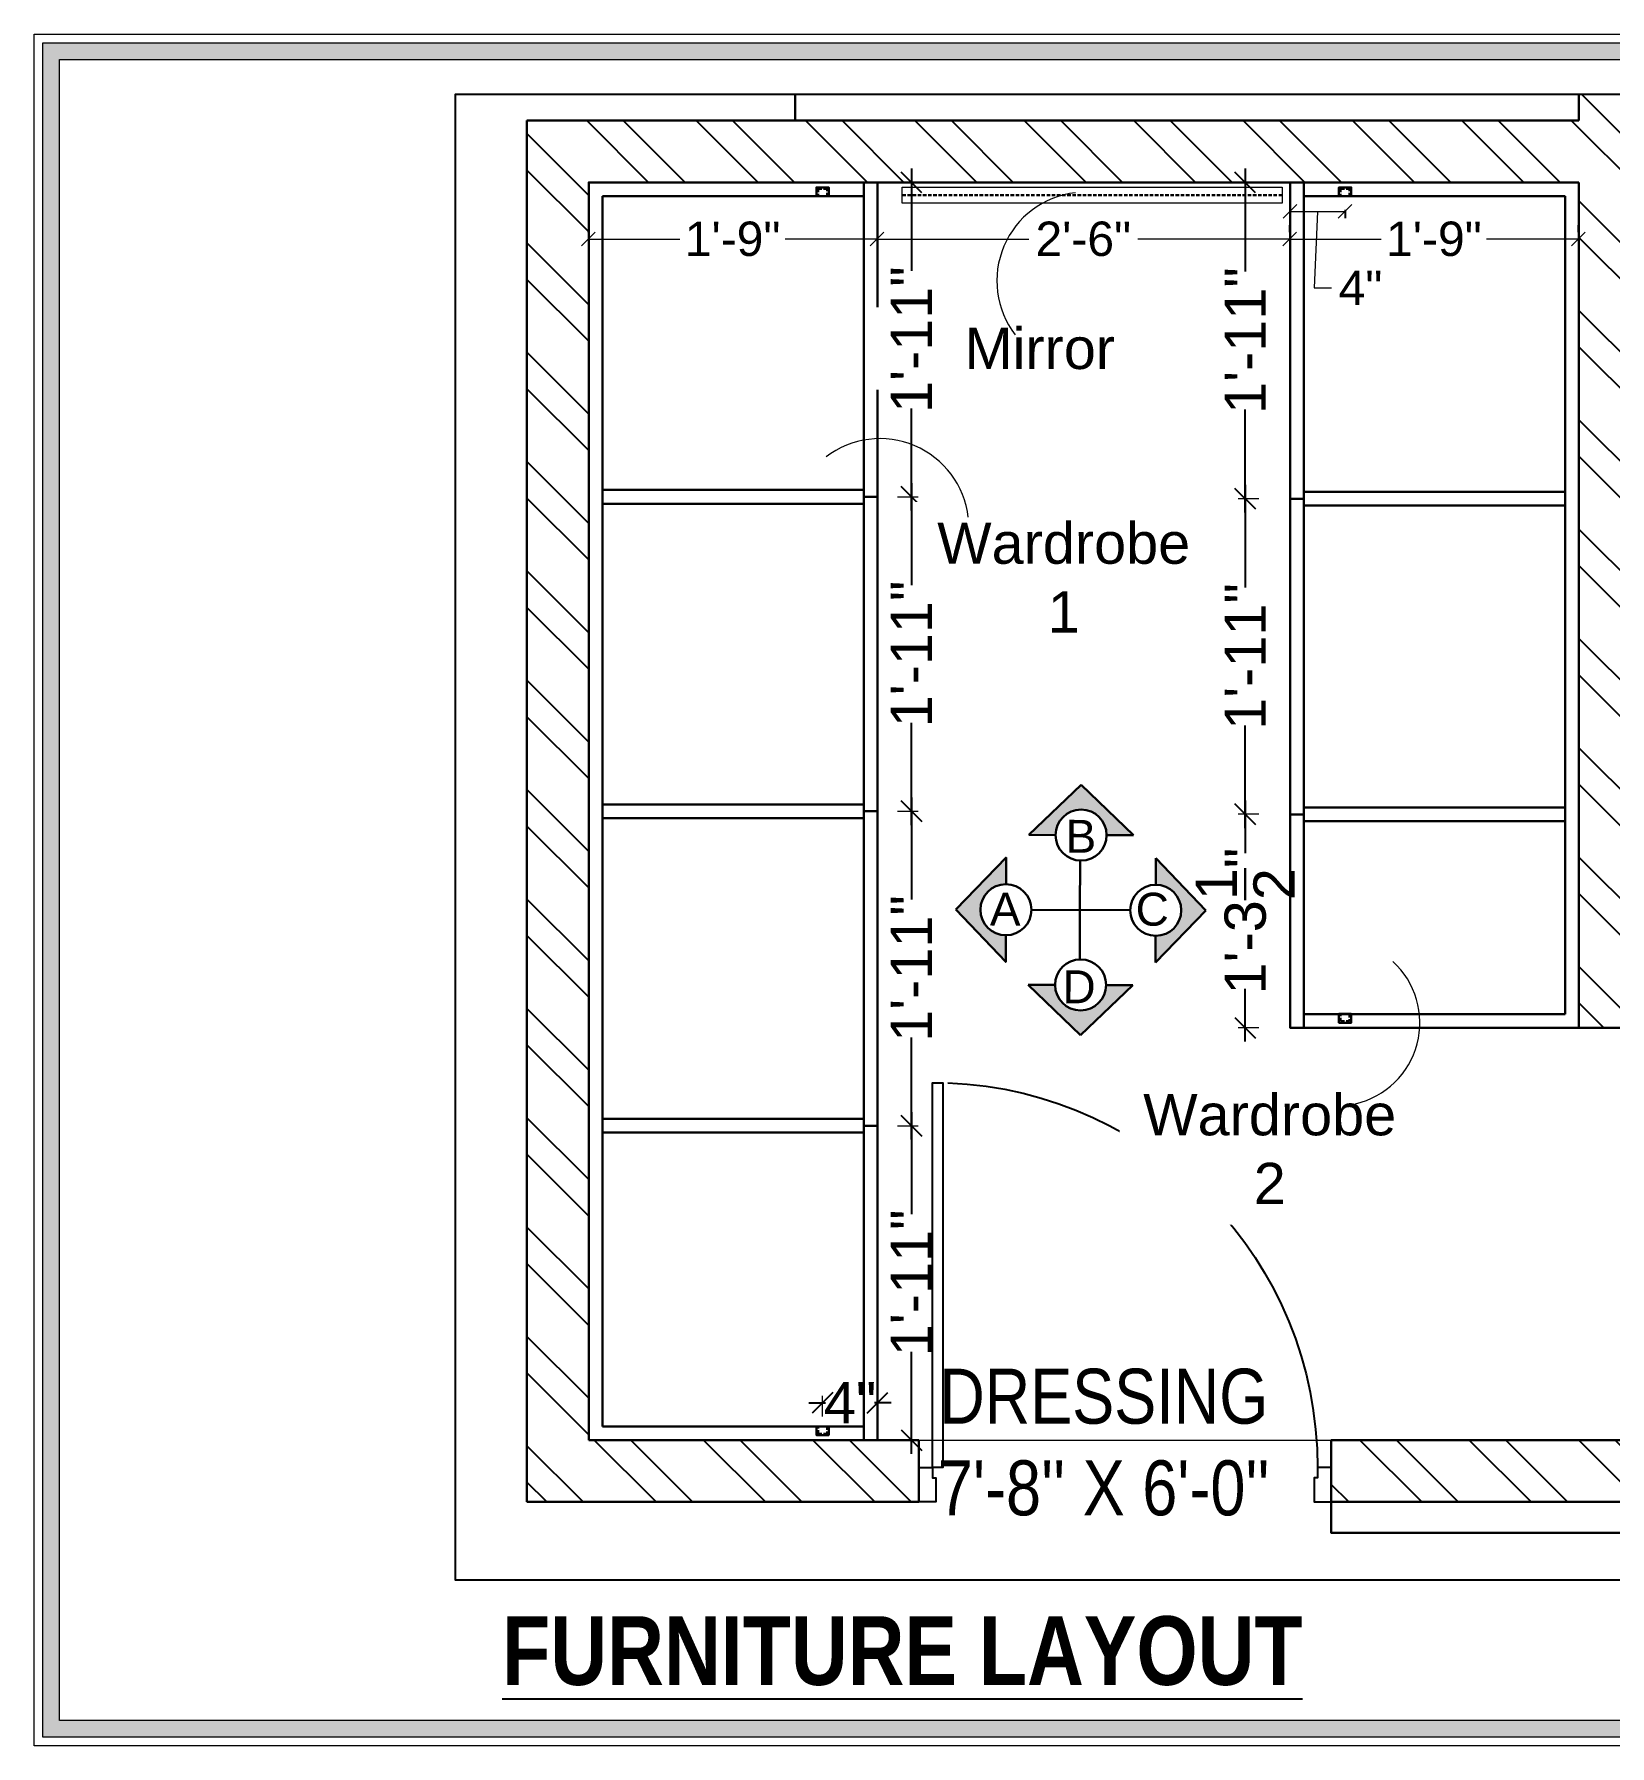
# Model space of a CAD drawing. Header units: millimetres. Extents: x 56222 to 3066687, y -650199 to -121287.
# Drawn here: x 136644.7 to 136759.3, y -183187.8 to -183063.3 of the extents above; entities that cross this region are included whole.
import ezdxf

# ---------------------------------------------------------------- set-up
doc = ezdxf.new("R2010")
doc.units = ezdxf.units.MM
doc.header["$MEASUREMENT"] = 0
doc.header["$PDMODE"] = 35
doc.linetypes.add('DASHED2', pattern=[0.375, 0.25, -0.125])
doc.linetypes.add('DASHEDX2', pattern=[1.5, 1, -0.5])
doc.layers.get('Defpoints').update_dxf_attribs({"color": 220})
for name, color, linetype in [('AR DOOR', 40, 'Continuous'), ('AR ELE-5', 134, 'Continuous'), ('AR HATCH-7', 7, 'Continuous')]:
    doc.layers.add(name, color=color, linetype=linetype)
for name, color, linetype, lineweight in [('dim05', 1, 'Continuous', 13), ('Dimension', 10, 'DASHEDX2', 20), ('ELEVATION ( SPIRAL STAIR )', 250, 'Continuous', 9), ('FIRST FLOOR', 7, 'Continuous', 9), ('FIRST FLOOR ( TEXT )', 7, 'Continuous', 9), ('FIRST FLOOR_( PLine )_', 251, 'Continuous', 30), ('FUR1', 1, 'Continuous', 0), ('FURNITURE', 32, 'Continuous', 9), ('Labelling', 1, 'Continuous', 25), ('Text', 7, 'Continuous', 15), ('wall', 7, 'Continuous', 30), ('WALL Dimensions', 1, 'Continuous', 0), ('XX~SLAB ( BEAM )~ ( DIM )', 7, 'Continuous', 9)]:
    doc.layers.add(name, color=color, linetype=linetype, lineweight=lineweight)
doc.styles.add('Arial', font='arial.ttf')
doc.styles.add('KATHA', font='swissc.ttf')
doc.styles.get("Standard").update_dxf_attribs({"font": 'arial.ttf', "height": 6})
doc.styles.add('style4', font='ARIALN.TTF')
doc.dimstyles.new('Archana', dxfattribs={"dimtxt": 3, "dimasz": 1.5, "dimexe": 0.5, "dimexo": 0.5, "dimgap": 0, "dimtad": 0, "dimzin": 0, "dimdsep": 46, "dimlunit": 4, "dimtxsty": 'Arial', "dimblk": 'OBLIQUE', "dimcen": 0, "dimdle": 1, "dimclrd": 1, "dimclre": 1, "dimclrt": 5, "dimadec": 0, "dimazin": 0, "dimtfac": 1, "dimtofl": 0, "dimtmove": 1, "dimatfit": 3, "dimfxl": 1, "dimfxlon": 1, "dimtolj": 1, "dimtzin": 0, "dimlwd": 25, "dimlwe": -1, "dimarcsym": 0})
doc.dimstyles.new('ISO-25', dxfattribs={"dimtxt": 2.5, "dimasz": 1, "dimexe": 0.5, "dimexo": 1, "dimtad": 0, "dimdec": 1, "dimlunit": 4, "dimtxsty": 'Standard', "dimblk": 'OBLIQUE', "dimcen": 2.5, "dimclrd": 1, "dimclre": 1, "dimclrt": 5, "dimadec": 0, "dimazin": 0, "dimtfac": 1, "dimtdec": 1, "dimtmove": 0, "dimatfit": 3, "dimfxl": 1, "dimlwd": -1, "dimarcsym": 0})
pattern_1 = [(135, (687.189, 85.136), (-3.97747564, -3.97747564), []), (135, (687.189, 87.788), (-3.97747564, -3.97747564), [])]

# ---------------------------------------------------------------- blocks, each defined once
blk = doc.blocks.new('*U29')
for points in [[(-40, 0), (0, 0), (0, 30), (10, 30), (10, 100), (-40, 100)], [(1160, 0), (1120, 0), (1120, 30), (1110, 30), (1110, 100), (1160, 100)], [(0, 0), (0, -1120), (30, -1120), (30, 0)]]:
    blk.add_lwpolyline(points, close=True)
at = {"layer": 'AR ELE-5', "linetype": 'ByBlock', "ltscale": 15}
blk.add_arc((-1.6, 0.7), 1121.6, 272.373, 359.9653, dxfattribs=at)
blk = doc.blocks.new('_Oblique')
at = {"layer": 'wall', "color": 0, "lineweight": -2}
blk.add_line((-0.5, -0.5), (0.5, 0.5), dxfattribs=at)
blk = doc.blocks.new('*D606')
at = {"layer": 'Defpoints', "color": 0, "lineweight": 30, "transparency": 16777216}
for p in [(136685.04, -183078.17), (136685.04, -183078.57), (136706.04, -183078.57)]:
    blk.add_point(p, dxfattribs=at)
at = {"layer": 'dim05', "color": 1, "linetype": 'Continuous', "lineweight": -2, "transparency": 16777216}
for p, q in [((136685.04, -183077.57), (136685.04, -183077.67)), ((136706.04, -183077.57), (136706.04, -183077.67))]:
    blk.add_line(p, q, dxfattribs=at)
at = {"layer": 'dim05', "color": 1, "linetype": 'Continuous', "transparency": 16777216}
for p, q in [((136685.04, -183078.17), (136691.71, -183078.17)), ((136706.04, -183078.17), (136699.37, -183078.17))]:
    blk.add_line(p, q, dxfattribs=at)
at = {"layer": 'dim05', "color": 1, "transparency": 16777216, "rotation": 180}
blk.add_blockref('_Oblique', (136685.04, -183078.17), dxfattribs=at)
at = {"layer": 'dim05', "color": 1, "transparency": 16777216}
blk.add_blockref('_Oblique', (136706.04, -183078.17), dxfattribs=at)
at = {"layer": 'dim05', "color": 5, "lineweight": 25, "transparency": 16777216, "insert": (136695.54, -183078.17), "char_height": 2.5, "attachment_point": 5, "style": 'Arial'}
blk.add_mtext('1\'-9"', dxfattribs=at)
blk = doc.blocks.new('*D607')
at = {"layer": 'Defpoints', "color": 0, "lineweight": 30, "transparency": 16777216}
for p in [(136706.04, -183078.17), (136736.04, -183078.17), (136736.04, -183078.17)]:
    blk.add_point(p, dxfattribs=at)
at = {"layer": 'dim05', "color": 1, "linetype": 'Continuous', "lineweight": -2, "transparency": 16777216}
for p, q in [((136706.04, -183077.17), (136706.04, -183077.67)), ((136736.04, -183077.17), (136736.04, -183077.67))]:
    blk.add_line(p, q, dxfattribs=at)
at = {"layer": 'dim05', "color": 1, "linetype": 'Continuous', "transparency": 16777216}
for p, q in [((136706.04, -183078.17), (136717.07, -183078.17)), ((136736.04, -183078.17), (136725.01, -183078.17))]:
    blk.add_line(p, q, dxfattribs=at)
at = {"layer": 'dim05', "color": 1, "transparency": 16777216, "rotation": 180}
blk.add_blockref('_Oblique', (136706.04, -183078.17), dxfattribs=at)
at = {"layer": 'dim05', "color": 1, "transparency": 16777216}
blk.add_blockref('_Oblique', (136736.04, -183078.17), dxfattribs=at)
at = {"layer": 'dim05', "color": 5, "lineweight": 25, "transparency": 16777216, "insert": (136721.04, -183078.17), "char_height": 2.5, "attachment_point": 5, "style": 'Arial'}
blk.add_mtext('2\'-6"', dxfattribs=at)
blk = doc.blocks.new('*D608')
at = {"layer": 'Defpoints', "color": 0, "lineweight": 30, "transparency": 16777216}
for p in [(136736.04, -183078.17), (136757.04, -183078.17), (136757.04, -183078.17)]:
    blk.add_point(p, dxfattribs=at)
at = {"layer": 'dim05', "color": 1, "linetype": 'Continuous', "lineweight": -2, "transparency": 16777216}
for p, q in [((136736.04, -183077.17), (136736.04, -183077.67)), ((136757.04, -183077.17), (136757.04, -183077.67))]:
    blk.add_line(p, q, dxfattribs=at)
at = {"layer": 'dim05', "color": 1, "linetype": 'Continuous', "transparency": 16777216}
for p, q in [((136736.04, -183078.17), (136742.71, -183078.17)), ((136757.04, -183078.17), (136750.37, -183078.17))]:
    blk.add_line(p, q, dxfattribs=at)
at = {"layer": 'dim05', "color": 1, "transparency": 16777216, "rotation": 180}
blk.add_blockref('_Oblique', (136736.04, -183078.17), dxfattribs=at)
at = {"layer": 'dim05', "color": 1, "transparency": 16777216}
blk.add_blockref('_Oblique', (136757.04, -183078.17), dxfattribs=at)
at = {"layer": 'dim05', "color": 5, "lineweight": 25, "transparency": 16777216, "insert": (136746.54, -183078.17), "char_height": 2.5, "attachment_point": 5, "style": 'Arial'}
blk.add_mtext('1\'-9"', dxfattribs=at)
blk = doc.blocks.new('*D611')
at = {"layer": 'Defpoints', "color": 0, "lineweight": 30, "transparency": 16777216}
for p in [(136706.08, -183142.68), (136708.54, -183142.68), (136706.08, -183165.55)]:
    blk.add_point(p, dxfattribs=at)
at = {"layer": 'FURNITURE', "color": 1, "lineweight": 25, "transparency": 16777216}
for p, q in [((136708.54, -183141.68), (136708.54, -183149.1)), ((136708.54, -183166.55), (136708.54, -183159.12))]:
    blk.add_line(p, q, dxfattribs=at)
at = {"layer": 'FURNITURE', "color": 1, "transparency": 16777216}
for p, q in [((136707.54, -183142.68), (136709.04, -183142.68)), ((136707.54, -183165.55), (136709.04, -183165.55))]:
    blk.add_line(p, q, dxfattribs=at)
at = {"layer": 'FURNITURE', "color": 1, "lineweight": 25, "transparency": 16777216, "xscale": 1.5, "yscale": 1.5, "zscale": 1.5}
for p, rotation in [((136708.54, -183142.68), 90), ((136708.54, -183165.55), 270)]:
    blk.add_blockref('_Oblique', p, dxfattribs=dict(at, rotation=rotation))
at = {"layer": 'FURNITURE', "color": 5, "lineweight": 30, "transparency": 16777216, "insert": (136708.54, -183154.11), "char_height": 3, "attachment_point": 5, "rotation": 90, "style": 'Arial'}
blk.add_mtext('\\A1;1\'-11"', dxfattribs=at)
blk = doc.blocks.new('*D612')
at = {"layer": 'Defpoints', "color": 0, "lineweight": 30, "transparency": 16777216}
for p in [(136706.08, -183119.8), (136708.54, -183119.8), (136706.08, -183142.68)]:
    blk.add_point(p, dxfattribs=at)
at = {"layer": 'FURNITURE', "color": 1, "lineweight": 25, "transparency": 16777216}
for p, q in [((136708.54, -183118.8), (136708.54, -183126.23)), ((136708.54, -183143.68), (136708.54, -183136.25))]:
    blk.add_line(p, q, dxfattribs=at)
at = {"layer": 'FURNITURE', "color": 1, "transparency": 16777216}
for p, q in [((136707.54, -183119.8), (136709.04, -183119.8)), ((136707.54, -183142.68), (136709.04, -183142.68))]:
    blk.add_line(p, q, dxfattribs=at)
at = {"layer": 'FURNITURE', "color": 1, "lineweight": 25, "transparency": 16777216, "xscale": 1.5, "yscale": 1.5, "zscale": 1.5}
for p, rotation in [((136708.54, -183119.8), 90), ((136708.54, -183142.68), 270)]:
    blk.add_blockref('_Oblique', p, dxfattribs=dict(at, rotation=rotation))
at = {"layer": 'FURNITURE', "color": 5, "lineweight": 30, "transparency": 16777216, "insert": (136708.54, -183131.24), "char_height": 3, "attachment_point": 5, "rotation": 90, "style": 'Arial'}
blk.add_mtext('\\A1;1\'-11"', dxfattribs=at)
blk = doc.blocks.new('*D613')
at = {"layer": 'Defpoints', "color": 0, "lineweight": 30, "transparency": 16777216}
for p in [(136706.08, -183096.93), (136708.54, -183096.93), (136706.08, -183119.8)]:
    blk.add_point(p, dxfattribs=at)
at = {"layer": 'FURNITURE', "color": 1, "lineweight": 25, "transparency": 16777216}
for p, q in [((136708.54, -183095.93), (136708.54, -183103.35)), ((136708.54, -183120.8), (136708.54, -183113.37))]:
    blk.add_line(p, q, dxfattribs=at)
at = {"layer": 'FURNITURE', "color": 1, "transparency": 16777216}
for p, q in [((136707.54, -183096.93), (136709.04, -183096.93)), ((136707.54, -183119.8), (136709.04, -183119.8))]:
    blk.add_line(p, q, dxfattribs=at)
at = {"layer": 'FURNITURE', "color": 1, "lineweight": 25, "transparency": 16777216, "xscale": 1.5, "yscale": 1.5, "zscale": 1.5}
for p, rotation in [((136708.54, -183096.93), 90), ((136708.54, -183119.8), 270)]:
    blk.add_blockref('_Oblique', p, dxfattribs=dict(at, rotation=rotation))
at = {"layer": 'FURNITURE', "color": 5, "lineweight": 30, "transparency": 16777216, "insert": (136708.54, -183108.36), "char_height": 3, "attachment_point": 5, "rotation": 90, "style": 'Arial'}
blk.add_mtext('\\A1;1\'-11"', dxfattribs=at)
blk = doc.blocks.new('*D614')
at = {"layer": 'Defpoints', "color": 0, "lineweight": 30, "transparency": 16777216}
for p in [(136706.08, -183074.05), (136708.54, -183074.05), (136706.08, -183096.93)]:
    blk.add_point(p, dxfattribs=at)
at = {"layer": 'FURNITURE', "color": 1, "transparency": 16777216}
for p, q in [((136707.54, -183074.05), (136709.04, -183074.05)), ((136707.54, -183096.93), (136709.04, -183096.93))]:
    blk.add_line(p, q, dxfattribs=at)
at = {"layer": 'FURNITURE', "color": 1, "lineweight": 25, "transparency": 16777216}
for p, q in [((136708.54, -183073.05), (136708.54, -183080.48)), ((136708.54, -183097.93), (136708.54, -183090.5))]:
    blk.add_line(p, q, dxfattribs=at)
at = {"layer": 'FURNITURE', "color": 1, "lineweight": 25, "transparency": 16777216, "xscale": 1.5, "yscale": 1.5, "zscale": 1.5}
for p, rotation in [((136708.54, -183074.05), 90), ((136708.54, -183096.93), 270)]:
    blk.add_blockref('_Oblique', p, dxfattribs=dict(at, rotation=rotation))
at = {"layer": 'FURNITURE', "color": 5, "lineweight": 30, "transparency": 16777216, "insert": (136708.54, -183085.49), "char_height": 3, "attachment_point": 5, "rotation": 90, "style": 'Arial'}
blk.add_mtext('\\A1;1\'-11"', dxfattribs=at)
blk = doc.blocks.new('*D615')
at = {"layer": 'Defpoints', "color": 0, "lineweight": 30, "transparency": 16777216}
for p in [(136732.81, -183120.02), (136736.08, -183120.02), (136736.08, -183135.55)]:
    blk.add_point(p, dxfattribs=at)
at = {"layer": 'FURNITURE', "color": 1, "transparency": 16777216}
for p, q in [((136733.81, -183120.02), (136732.31, -183120.02)), ((136733.81, -183135.55), (136732.31, -183135.55))]:
    blk.add_line(p, q, dxfattribs=at)
at = {"layer": 'FURNITURE', "color": 1, "lineweight": 25, "transparency": 16777216}
for p, q in [((136732.81, -183119.02), (136732.81, -183122.85)), ((136732.81, -183136.55), (136732.81, -183132.73))]:
    blk.add_line(p, q, dxfattribs=at)
at = {"layer": 'FURNITURE', "color": 1, "lineweight": 25, "transparency": 16777216, "xscale": 1.5, "yscale": 1.5, "zscale": 1.5}
for p, rotation in [((136732.81, -183120.02), 90), ((136732.81, -183135.55), 270)]:
    blk.add_blockref('_Oblique', p, dxfattribs=dict(at, rotation=rotation))
at = {"layer": 'FURNITURE', "color": 5, "lineweight": 30, "transparency": 16777216, "insert": (136732.81, -183127.79), "char_height": 3, "attachment_point": 5, "rotation": 90, "style": 'Arial'}
blk.add_mtext('\\A1;1\'-3{\\H1x;\\S1/2;}"', dxfattribs=at)
blk = doc.blocks.new('*D616')
at = {"layer": 'Defpoints', "color": 0, "lineweight": 30, "transparency": 16777216}
for p in [(136732.81, -183097.06), (136736.08, -183097.06), (136736.08, -183120.02)]:
    blk.add_point(p, dxfattribs=at)
at = {"layer": 'FURNITURE', "color": 1, "lineweight": 25, "transparency": 16777216}
for p, q in [((136732.81, -183096.06), (136732.81, -183103.53)), ((136732.81, -183121.02), (136732.81, -183113.55))]:
    blk.add_line(p, q, dxfattribs=at)
at = {"layer": 'FURNITURE', "color": 1, "transparency": 16777216}
for p, q in [((136733.81, -183097.06), (136732.31, -183097.06)), ((136733.81, -183120.02), (136732.31, -183120.02))]:
    blk.add_line(p, q, dxfattribs=at)
at = {"layer": 'FURNITURE', "color": 1, "lineweight": 25, "transparency": 16777216, "xscale": 1.5, "yscale": 1.5, "zscale": 1.5}
for p, rotation in [((136732.81, -183097.06), 90), ((136732.81, -183120.02), 270)]:
    blk.add_blockref('_Oblique', p, dxfattribs=dict(at, rotation=rotation))
at = {"layer": 'FURNITURE', "color": 5, "lineweight": 30, "transparency": 16777216, "insert": (136732.81, -183108.54), "char_height": 3, "attachment_point": 5, "rotation": 90, "style": 'Arial'}
blk.add_mtext('\\A1;1\'-11"', dxfattribs=at)
blk = doc.blocks.new('*D617')
at = {"layer": 'Defpoints', "color": 0, "lineweight": 30, "transparency": 16777216}
for p in [(136732.81, -183074.05), (136736.08, -183074.05), (136736.08, -183097.06)]:
    blk.add_point(p, dxfattribs=at)
at = {"layer": 'FURNITURE', "color": 1, "transparency": 16777216}
for p, q in [((136733.81, -183074.05), (136732.31, -183074.05)), ((136733.81, -183097.06), (136732.31, -183097.06))]:
    blk.add_line(p, q, dxfattribs=at)
at = {"layer": 'FURNITURE', "color": 1, "lineweight": 25, "transparency": 16777216}
for p, q in [((136732.81, -183073.05), (136732.81, -183080.54)), ((136732.81, -183098.06), (136732.81, -183090.57))]:
    blk.add_line(p, q, dxfattribs=at)
at = {"layer": 'FURNITURE', "color": 1, "lineweight": 25, "transparency": 16777216, "xscale": 1.5, "yscale": 1.5, "zscale": 1.5}
for p, rotation in [((136732.81, -183074.05), 90), ((136732.81, -183097.06), 270)]:
    blk.add_blockref('_Oblique', p, dxfattribs=dict(at, rotation=rotation))
at = {"layer": 'FURNITURE', "color": 5, "lineweight": 30, "transparency": 16777216, "insert": (136732.81, -183085.56), "char_height": 3, "attachment_point": 5, "rotation": 90, "style": 'Arial'}
blk.add_mtext('\\A1;1\'-11"', dxfattribs=at)
blk = doc.blocks.new('*D894')
at = {"layer": 'Defpoints', "color": 0, "lineweight": 30, "transparency": 16777216}
for p in [(136706.08, -183162.83), (136702.08, -183164.55), (136706.08, -183164.33)]:
    blk.add_point(p, dxfattribs=at)
at = {"layer": 'FURNITURE', "color": 1, "transparency": 16777216}
for p, q in [((136702.08, -183163.83), (136702.08, -183162.33)), ((136706.08, -183163.83), (136706.08, -183162.33))]:
    blk.add_line(p, q, dxfattribs=at)
at = {"layer": 'FURNITURE', "color": 1, "lineweight": 25, "transparency": 16777216}
for p, q in [((136701.08, -183162.83), (136702.29, -183162.83)), ((136707.08, -183162.83), (136705.86, -183162.83))]:
    blk.add_line(p, q, dxfattribs=at)
at = {"layer": 'FURNITURE', "color": 1, "lineweight": 25, "transparency": 16777216, "xscale": 1.5, "yscale": 1.5, "zscale": 1.5, "rotation": 180}
blk.add_blockref('_Oblique', (136702.08, -183162.83), dxfattribs=at)
at = {"layer": 'FURNITURE', "color": 1, "lineweight": 25, "transparency": 16777216, "xscale": 1.5, "yscale": 1.5, "zscale": 1.5}
blk.add_blockref('_Oblique', (136706.08, -183162.83), dxfattribs=at)
at = {"layer": 'FURNITURE', "color": 5, "lineweight": 30, "transparency": 16777216, "insert": (136704.08, -183162.83), "char_height": 3, "attachment_point": 5, "style": 'Arial'}
blk.add_mtext('\\A1;4"', dxfattribs=at)
blk = doc.blocks.new('*D895')
at = {"layer": 'Defpoints', "color": 0, "lineweight": 30, "transparency": 16777216}
for p in [(136736.08, -183074.05), (136740.08, -183075.05), (136740.08, -183076.16)]:
    blk.add_point(p, dxfattribs=at)
at = {"layer": 'dim05', "color": 1, "linetype": 'Continuous', "lineweight": -2, "transparency": 16777216}
for p, q in [((136736.08, -183075.05), (136736.08, -183076.66)), ((136740.08, -183076.05), (136740.08, -183076.66))]:
    blk.add_line(p, q, dxfattribs=at)
at = {"layer": 'dim05', "color": 1, "linetype": 'Continuous', "transparency": 16777216}
for p, q in [((136736.08, -183076.16), (136740.08, -183076.16)), ((136738.08, -183076.16), (136737.84, -183081.72)), ((136737.84, -183081.72), (136739.09, -183081.72))]:
    blk.add_line(p, q, dxfattribs=at)
at = {"layer": 'dim05', "color": 1, "transparency": 16777216, "rotation": 180}
blk.add_blockref('_Oblique', (136736.08, -183076.16), dxfattribs=at)
at = {"layer": 'dim05', "color": 1, "transparency": 16777216}
blk.add_blockref('_Oblique', (136740.08, -183076.16), dxfattribs=at)
at = {"layer": 'dim05', "color": 5, "lineweight": 25, "transparency": 16777216, "insert": (136741.2, -183081.72), "char_height": 2.5, "attachment_point": 5, "style": 'Arial'}
blk.add_mtext('4"', dxfattribs=at)

msp = doc.modelspace()

# ---------------------------------------------------------------- hatches: boundary and pattern name
at = {"layer": 'AR HATCH-7', "lineweight": 25, "true_color": 0x939598}
h = msp.add_hatch(dxfattribs=at)
h.set_pattern_fill('ANSI32', color=252, scale=15, angle=90)
h.set_pattern_definition(pattern_1)
h.paths.add_polyline_path([(136685.077, -183074.05), (136757.077, -183074.05), (136757.077, -183135.55), (136761.577, -183135.55), (136761.577, -183074.05), (136764.162, -183074.05), (136764.162, -183067.632), (136757.077, -183067.632), (136757.077, -183069.55), (136748.621, -183069.55), (136748.621, -183069.559), (136746.966, -183069.55), (136680.577, -183069.55), (136680.577, -183170.05), (136709.077, -183170.05), (136709.077, -183167.55), (136709.077, -183165.55), (136685.077, -183165.55)])
h = msp.add_hatch(dxfattribs=at)
h.set_pattern_fill('ANSI32', color=252, scale=15, angle=90)
h.set_pattern_definition(pattern_1)
h.paths.add_polyline_path([(136764.162, -183165.55), (136739.077, -183165.55), (136739.077, -183170.05), (136764.162, -183170.05)])
at = {"layer": 'dim05', "lineweight": 30, "true_color": 0x636466, "transparency": 33554687}
h = msp.add_hatch(color=251, dxfattribs=at)
h.dxf.hatch_style = 1
h.paths.add_polyline_path([(136724.642, -183132.449), (136722.698, -183132.441, -1), (136718.984, -183132.427), (136717.039, -183132.42), (136720.827, -183136.087)])
h.paths.add_polyline_path([(136729.963, -183127.02), (136726.325, -183123.205), (136726.318, -183125.149, -0.4130947), (136728.167, -183127.006, -0.4153333), (136726.303, -183128.863), (136726.296, -183130.807)])
h.paths.add_polyline_path([(136720.896, -183117.883), (136717.081, -183121.522), (136719.025, -183121.529, -1), (136722.739, -183121.543), (136724.684, -183121.551)])
h.paths.add_polyline_path([(136715.421, -183125.108), (136715.43, -183123.165), (136711.76, -183126.951), (136715.401, -183130.764), (136715.407, -183128.822, -0.4133126), (136713.556, -183126.965, -0.4155516)])

# ---------------------------------------------------------------- linework, layer by layer
at = {"layer": 'ELEVATION ( SPIRAL STAIR )', "color": 5}
msp.add_lwpolyline([(136735.495, -183074.401), (136735.495, -183075.552), (136707.877, -183075.552), (136707.877, -183074.401)], close=True, dxfattribs=at)
at = {"layer": 'FIRST FLOOR'}
for p, q in [((136757.077, -183067.632), (136757.077, -183069.55)), ((136757.077, -183069.55), (136680.577, -183069.55)), ((136680.577, -183069.55), (136680.577, -183170.05)), ((136757.077, -183074.05), (136685.077, -183074.05)), ((136685.077, -183074.05), (136685.077, -183165.55)), ((136757.077, -183074.05), (136757.077, -183135.55)), ((136757.077, -183135.55), (136761.577, -183135.55)), ((136685.077, -183165.55), (136764.162, -183165.55)), ((136709.077, -183165.55), (136709.077, -183170.05)), ((136739.077, -183165.55), (136739.077, -183170.05)), ((136680.577, -183170.05), (136709.077, -183170.05)), ((136739.077, -183170.05), (136764.162, -183170.05))]:
    msp.add_line(p, q, dxfattribs=at)
at = {"layer": 'FIRST FLOOR_( PLine )_'}
for p, q in [((136757.077, -183067.632), (136757.077, -183069.55)), ((136757.077, -183069.55), (136680.577, -183069.55)), ((136680.577, -183069.55), (136680.577, -183170.05)), ((136685.077, -183165.55), (136685.077, -183074.05)), ((136685.077, -183074.05), (136757.077, -183074.05)), ((136757.077, -183074.05), (136757.077, -183135.55)), ((136757.077, -183135.55), (136761.577, -183135.55)), ((136709.077, -183165.55), (136685.077, -183165.55)), ((136709.077, -183170.05), (136709.077, -183165.55)), ((136680.577, -183170.05), (136709.077, -183170.05))]:
    msp.add_line(p, q, dxfattribs=at)
msp.add_lwpolyline([(136764.162, -183165.55), (136739.077, -183165.55), (136739.077, -183170.05), (136764.162, -183170.05)], dxfattribs=at)
at = {"layer": 'FURNITURE', "lineweight": 30}
for p, q in [((136700.077, -183069.55), (136700.077, -183067.632)), ((136705.077, -183165.55), (136705.077, -183074.05)), ((136737.077, -183074.05), (136737.077, -183135.55)), ((136705.077, -183075.05), (136686.077, -183075.05)), ((136686.077, -183075.05), (136686.077, -183164.55)), ((136756.077, -183075.05), (136737.077, -183075.05)), ((136756.077, -183134.55), (136756.077, -183075.05)), ((136686.077, -183096.425), (136705.077, -183096.425)), ((136686.077, -183097.425), (136705.077, -183097.425)), ((136705.077, -183096.925), (136706.077, -183096.925)), ((136737.077, -183097.061), (136736.077, -183097.061)), ((136737.077, -183096.561), (136756.077, -183096.561)), ((136737.077, -183097.561), (136756.077, -183097.561)), ((136686.077, -183119.3), (136705.077, -183119.3)), ((136705.077, -183119.8), (136706.077, -183119.8)), ((136737.077, -183120.024), (136736.077, -183120.024)), ((136737.077, -183119.524), (136756.077, -183119.524)), ((136686.077, -183120.3), (136705.077, -183120.3)), ((136737.077, -183120.524), (136756.077, -183120.524)), ((136737.077, -183134.55), (136756.077, -183134.55)), ((136686.077, -183142.175), (136705.077, -183142.175)), ((136686.077, -183143.175), (136705.077, -183143.175)), ((136705.077, -183142.675), (136706.077, -183142.675)), ((136686.077, -183164.55), (136705.077, -183164.55))]:
    msp.add_line(p, q, dxfattribs=at)
at = {"layer": 'FURNITURE', "color": 3, "linetype": 'DASHED2', "lineweight": 30}
msp.add_line((136707.877, -183074.976), (136735.495, -183074.976), dxfattribs=at)
at = {"layer": 'FURNITURE', "lineweight": 30}
for points in [[(136685.077, -183165.55), (136706.077, -183165.55), (136706.077, -183074.05), (136685.077, -183074.05)], [(136757.077, -183074.05), (136736.077, -183074.05), (136736.077, -183135.55), (136757.077, -183135.55)], [(136702.523, -183075.053), (136702.523, -183074.412), (136701.63, -183074.412), (136701.63, -183075.053)], [(136740.521, -183075.053), (136740.521, -183074.412), (136739.628, -183074.412), (136739.628, -183075.053)], [(136740.521, -183134.548), (136740.521, -183135.188), (136739.628, -183135.188), (136739.628, -183134.548)], [(136702.523, -183164.548), (136702.523, -183165.188), (136701.63, -183165.188), (136701.63, -183164.548)]]:
    msp.add_lwpolyline(points, close=True, dxfattribs=at)
at = {"layer": 'FURNITURE', "color": 3, "linetype": 'DASHED2', "lineweight": 30}
for points in [[(136702.408, -183075.053), (136702.408, -183074.52), (136701.755, -183074.52), (136701.755, -183075.053)], [(136740.406, -183075.053), (136740.406, -183074.52), (136739.753, -183074.52), (136739.753, -183075.053)], [(136740.406, -183134.548), (136740.406, -183135.081), (136739.753, -183135.081), (136739.753, -183134.548)], [(136702.408, -183164.548), (136702.408, -183165.081), (136701.755, -183165.081), (136701.755, -183164.548)]]:
    msp.add_lwpolyline(points, close=True, dxfattribs=at)
at = {"layer": 'FURNITURE', "lineweight": 30}
msp.add_lwpolyline([(136764.162, -183170.05), (136739.077, -183170.05), (136739.077, -183172.3), (136764.162, -183172.3)], dxfattribs=at)
at = {"layer": 'Text', "color": 18, "lineweight": 30, "true_color": 0x000000}
for p, q in [((136720.896, -183117.883), (136717.081, -183121.522)), ((136719.025, -183121.529), (136717.081, -183121.522)), ((136720.813, -183123.392), (136720.799, -183126.985)), ((136724.453, -183126.999), (136717.27, -183126.972)), ((136720.786, -183130.578), (136720.799, -183126.985)), ((136718.984, -183132.427), (136717.039, -183132.42)), ((136720.827, -183136.087), (136717.039, -183132.42))]:
    msp.add_line(p, q, dxfattribs=at)
for points in [[(136711.76, -183126.951), (136715.43, -183123.165), (136715.421, -183125.108)], [(136711.76, -183126.951), (136715.401, -183130.764), (136715.407, -183128.822)]]:
    msp.add_lwpolyline(points, dxfattribs=at)
for centre in [(136720.882, -183121.536), (136715.413, -183126.965), (136726.31, -183127.006), (136720.841, -183132.434)]:
    msp.add_circle(centre, 1.857, dxfattribs=at)
at = {"layer": 'WALL Dimensions', "color": 18, "lineweight": 30, "true_color": 0x000000}
for p, q in [((136720.896, -183117.883), (136724.684, -183121.551)), ((136722.739, -183121.543), (136724.684, -183121.551)), ((136726.318, -183125.149), (136726.325, -183123.205)), ((136729.963, -183127.02), (136726.325, -183123.205)), ((136729.963, -183127.02), (136726.296, -183130.807)), ((136726.303, -183128.863), (136726.296, -183130.807)), ((136720.827, -183136.087), (136724.642, -183132.449)), ((136722.698, -183132.441), (136724.642, -183132.449))]:
    msp.add_line(p, q, dxfattribs=at)
at = {"layer": 'XX~SLAB ( BEAM )~ ( DIM )', "color": 252, "lineweight": 25, "true_color": 0x939598}
msp.add_lwpolyline([(136764.162, -183067.632), (136764.162, -183175.725), (136675.393, -183175.725), (136675.393, -183067.632)], close=True, dxfattribs=at)

# ---------------------------------------------------------------- block references
at = {"layer": 'AR DOOR', "linetype": 'ByBlock', "lineweight": -2, "extrusion": (0, 0, -1), "xscale": 0.02500000000004618, "yscale": 0.02500000000004618, "zscale": -0.02500000000004618, "rotation": 180}
msp.add_blockref('*U29', (-136710.077, -183167.55), dxfattribs=at)

# ---------------------------------------------------------------- texts
at = {"layer": 'FIRST FLOOR ( TEXT )', "insert": (136722.528, -183165.716), "char_height": 4, "attachment_point": 5, "style": 'KATHA'}
msp.add_mtext("DRESSING\\P7'-8'' X 6'-0''", dxfattribs=at)
at = {"layer": 'Labelling', "color": 251, "true_color": 0x636466, "insert": (136707.885, -183180.896), "char_height": 5, "attachment_point": 5, "style": 'style4'}
msp.add_mtext_dynamic_manual_height_columns('{\\fArial Narrow|b1|i0|c0|p34;\\LFURNITURE LAYOUT}', width=79.10806, gutter_width=1, heights=[0], dxfattribs=at)
at = {"layer": 'Text', "char_height": 2.395, "rotation": 359.78104}
for s, insert, attachment_point in [('B', (136721.988, -183120.43), 3), ('A', (136716.485, -183125.724), 3), ('C', (136727.266, -183125.735), 3), ('D', (136721.936, -183133.771), 9)]:
    msp.add_mtext_dynamic_manual_height_columns(s, width=5.27587, gutter_width=7.483, heights=[0], dxfattribs=dict(at, insert=insert, attachment_point=attachment_point))

# ---------------------------------------------------------------- dimensions: what is measured, and where the dimension line sits
at = {"layer": 'dim05', "color": 27, "lineweight": 25, "true_color": 0x7d5120}
dim = msp.add_linear_dim(base=(136740.079, -183076.156), p1=(136736.077, -183074.05), p2=(136740.079, -183075.053), dimstyle='ISO-25', override={"dimtxsty": 'Arial', "dimtmove": 1}, dxfattribs=at)
dim.commit()
dim.dimension.update_dxf_attribs({"geometry": '*D895', "text_midpoint": (136739.71, -183081.725), "dimtype": 160})
dim = msp.add_linear_dim(base=(136685.04, -183078.173), p1=(136706.04, -183078.571), p2=(136685.04, -183078.571), angle=180, dimstyle='ISO-25', override={"dimtxsty": 'Arial'}, dxfattribs=at)
dim.commit()
dim.dimension.update_dxf_attribs({"geometry": '*D606', "text_midpoint": (136695.54, -183078.173)})
for base, p1, p2, picture, middle in [((136736.04, -183078.173), (136706.04, -183078.173), (136736.04, -183078.173), '*D607', (136721.04, -183078.173)), ((136757.04, -183078.173), (136736.04, -183078.173), (136757.04, -183078.173), '*D608', (136746.54, -183078.173))]:
    dim = msp.add_linear_dim(base=base, p1=p1, p2=p2, dimstyle='ISO-25', override={"dimtxsty": 'Arial'}, dxfattribs=at)
    dim.commit()
    dim.dimension.update_dxf_attribs({"geometry": picture, "text_midpoint": middle})
at = {"layer": 'FURNITURE', "lineweight": 30}
for base, p1, p2, picture, middle in [((136708.541676158, -183074.050298132), (136706.076687241, -183096.925298132), (136706.076687241, -183074.050298132), '*D614', (136708.541676158, -183085.487798132)), ((136732.812, -183074.05), (136736.077, -183097.061), (136736.077, -183074.05), '*D617', (136732.812, -183085.556)), ((136708.541676158, -183096.925298132), (136706.076687241, -183119.800298132), (136706.076687241, -183096.925298132), '*D613', (136708.541676158, -183108.362798132)), ((136732.812, -183097.061), (136736.077, -183120.024), (136736.077, -183097.061), '*D616', (136732.812, -183108.542)), ((136708.541676158, -183119.800298132), (136706.076687241, -183142.675298132), (136706.076687241, -183119.800298132), '*D612', (136708.541676158, -183131.237798132)), ((136732.812, -183120.024), (136736.077, -183135.55), (136736.077, -183120.024), '*D615', (136732.812, -183127.787)), ((136708.541676158, -183142.675298132), (136706.076687241, -183165.550298132), (136706.076687241, -183142.675298132), '*D611', (136708.541676158, -183154.112798132))]:
    dim = msp.add_linear_dim(base=base, p1=p1, p2=p2, angle=90, dimstyle='Archana', dxfattribs=at)
    dim.commit()
    dim.dimension.update_dxf_attribs({"geometry": picture, "text_midpoint": middle})
dim = msp.add_linear_dim(base=(136706.077, -183162.826), p1=(136702.077, -183164.548), p2=(136706.077, -183164.33), dimstyle='Archana', dxfattribs=at)
dim.commit()
dim.dimension.update_dxf_attribs({"geometry": '*D894', "text_midpoint": (136704.077, -183162.826)})

# ---------------------------------------------------------------- next in the draw order: texts
at = {"layer": 'Labelling', "color": 1, "char_height": 3, "attachment_point": 5, "style": 'Arial', "bg_fill": 2}
for s, insert, width in [('\\A1;\\pxqr;Mirror', (136715.265, -183086.15, 0.005), 16.1646), ('\\A1;\\pxqc;Wardrobe 1', (136719.616, -183102.797, 0.005), 18.84686), ('\\A1;\\pxqc;Wardrobe 2', (136734.598, -183144.376, 0.005), 18.84686)]:
    msp.add_mtext(s, dxfattribs=dict(at, insert=insert, width=width))

# ---------------------------------------------------------------- next in the draw order: hatches: boundary and pattern name
at = {"layer": 'Dimension', "linetype": 'Continuous', "true_color": 0xd39e00}
h = msp.add_hatch(color=42, dxfattribs=at)
h.paths.add_polyline_path([(136645.365, -183063.887), (136645.365, -183187.17), (136820.512, -183187.17), (136820.512, -183063.887)])
h.paths.add_polyline_path([(136646.594, -183065.117), (136819.283, -183065.117), (136819.283, -183185.94), (136646.594, -183185.94)], flags=16)

# ---------------------------------------------------------------- next in the draw order: linework, layer by layer
at = {"layer": 'Dimension', "color": 42, "linetype": 'Continuous', "true_color": 0xd39e00}
for points in [[(136644.75, -183063.273), (136821.127, -183063.273), (136821.127, -183187.784), (136644.75, -183187.784)], [(136645.365, -183063.887), (136820.512, -183063.887), (136820.512, -183187.17), (136645.365, -183187.17)], [(136646.594, -183065.117), (136819.283, -183065.117), (136819.283, -183185.94), (136646.594, -183185.94)]]:
    msp.add_lwpolyline(points, close=True, dxfattribs=at)
at = {"layer": 'FUR1', "color": 252, "true_color": 0x939598}
for centre, radius, start, end in [((136721.207, -183081.215, -2.494), 6.453, 96.53582, 217.48881), ((136706.261, -183099.147, -2.494), 6.453, 6.53582, 127.48881), ((136739.488, -183135.193, -2.494), 6.031, 282.867, 47.67617)]:
    msp.add_arc(centre, radius, start, end, dxfattribs=at)

doc.saveas('drawing.dxf')
